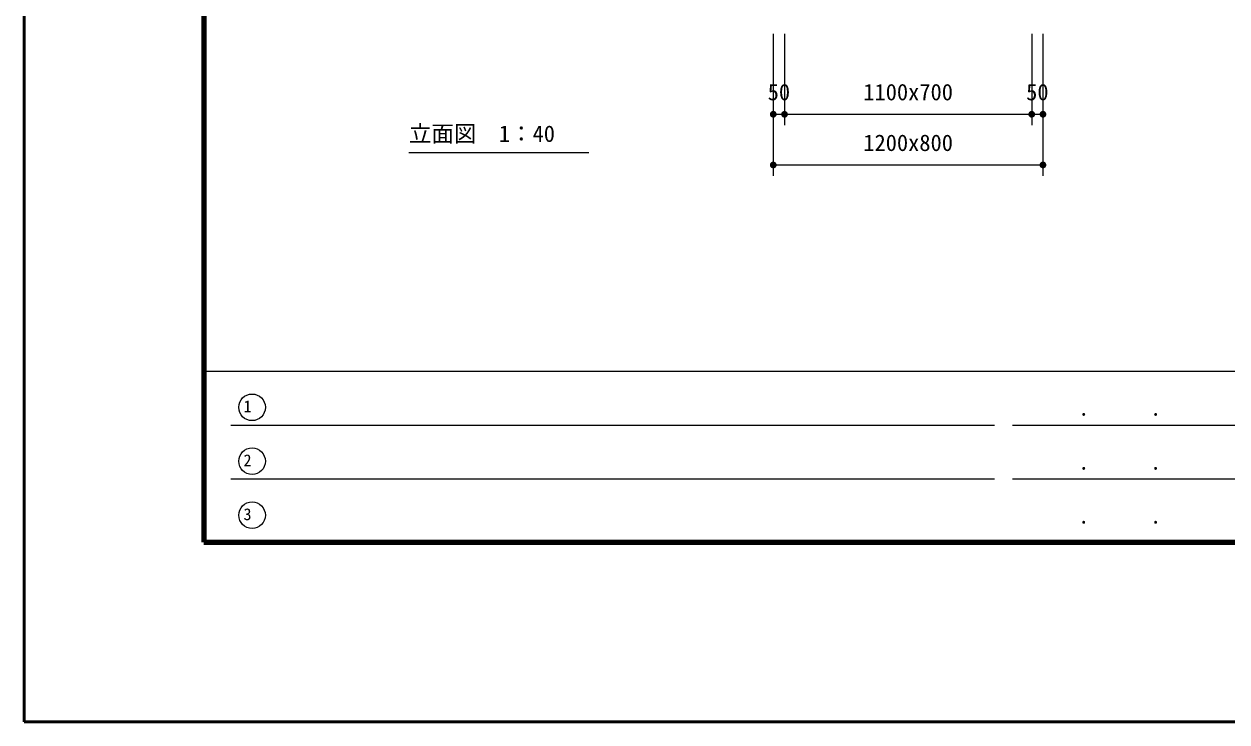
# Model space of a CAD drawing. Units: millimetres at full size, sheet at 1:40. Extents: x 0 to 16800, y 0 to 11880.
# Drawn here: x 0 to 5352, y 0 to 3106 of the extents above; entities that cross this region are included whole.
import ezdxf
from ezdxf.enums import TextEntityAlignment as Align

# ---------------------------------------------------------------- set-up
doc = ezdxf.new("R2010")
doc.units = ezdxf.units.MM
doc.header["$LTSCALE"] = 40
for name, color, linetype, lineweight in [('D-STR-DIM', 7, 'Continuous', 13), ('D-STR-TXT', 7, 'Continuous', 13), ('D-TTL', 2, 'Continuous', 140), ('D-TTL-FRAM', 2, 'Continuous', 13), ('D-TTL-LINE', 7, 'Continuous', 13), ('D-TTL-TXT', 7, 'Continuous', 13)]:
    doc.layers.add(name, color=color, linetype=linetype, lineweight=lineweight)
doc.styles.add('ＭＳ ゴシック', font='')
doc.styles.get('ＭＳ ゴシック').set_extended_font_data('MS Gothic')

# ---------------------------------------------------------------- blocks, each defined once
blk = doc.blocks.new('filled_dot')
at = {"color": 0, "linetype": 'Continuous', "lineweight": -2, "const_width": 1.25}
blk.add_lwpolyline([(-0.625, 0, 1), (0.625, 0, 1)], format="xyb", close=True, dxfattribs=at)

msp = doc.modelspace()

# ---------------------------------------------------------------- linework, layer by layer
at = {"layer": 'D-STR-DIM'}
for p, q in [((3333.65, 3062.43), (3333.65, 2656.31)), ((3333.65, 3062.43), (3333.65, 2430.72)), ((3383.65, 3062.43), (3383.65, 2656.31)), ((3383.65, 3062.43), (3383.65, 2656.31)), ((4483.65, 3062.43), (4483.65, 2656.31)), ((4483.65, 3062.43), (4483.65, 2656.31)), ((4533.65, 3062.43), (4533.65, 2656.31)), ((4533.65, 3062.43), (4533.65, 2430.72)), ((3333.65, 2704.31), (3383.65, 2704.31)), ((3383.65, 2704.31), (4483.65, 2704.31)), ((4483.65, 2704.31), (4533.65, 2704.31)), ((3333.65, 2478.72), (4533.65, 2478.72))]:
    msp.add_line(p, q, dxfattribs=at)
at = {"layer": 'D-STR-TXT'}
msp.add_line((1712.47, 2534.75), (2512.47, 2534.75), dxfattribs=at)
at = {"layer": 'D-TTL', "lineweight": 50}
for p, q in [((0, 11880), (0, 0)), ((0, 0), (16800, 0))]:
    msp.add_line(p, q, dxfattribs=at)
at = {"layer": 'D-TTL'}
for p, q in [((800, 11080), (800, 800)), ((800, 800), (16000, 800))]:
    msp.add_line(p, q, dxfattribs=at)
at = {"layer": 'D-TTL-FRAM'}
for p, q in [((16000, 1560), (800, 1560)), ((800, 1560), (800, 800)), ((800, 800), (16000, 800))]:
    msp.add_line(p, q, dxfattribs=at)
at = {"layer": 'D-TTL-LINE'}
for p, q in [((4318.45, 1320), (920, 1320)), ((5398.45, 1320), (4398.45, 1320)), ((4318.45, 1080), (920, 1080)), ((5398.45, 1080), (4398.45, 1080))]:
    msp.add_line(p, q, dxfattribs=at)
at = {"layer": 'D-TTL-TXT'}
for centre in [(1014.41, 1400.17), (1014.41, 1160.17), (1014.41, 920.17)]:
    msp.add_circle(centre, 59.22, dxfattribs=at)

# ---------------------------------------------------------------- block references
at = {"layer": 'D-STR-DIM', "xscale": 12, "yscale": 12}
for p in [(3333.65, 2704.31), (3383.65, 2704.31), (4483.65, 2704.31), (3333.65, 2478.72)]:
    msp.add_blockref('filled_dot', p, dxfattribs=at)
at = {"layer": 'D-STR-DIM', "xscale": 12, "yscale": 12, "rotation": 180}
for p in [(3383.65, 2704.31), (4483.65, 2704.31), (4533.65, 2704.31), (4533.65, 2478.72)]:
    msp.add_blockref('filled_dot', p, dxfattribs=at)

# ---------------------------------------------------------------- texts
at = {"layer": 'D-STR-DIM', "style": 'ＭＳ ゴシック'}
for s, p in [('50', (3358.65, 2839.82)), ('1100x700', (3933.65, 2839.82)), ('50', (4508.65, 2839.82)), ('1200x800', (3933.65, 2614.23))]:
    msp.add_text(s, height=73.31, dxfattribs=at).set_placement(p, align=Align.TOP_CENTER)
at = {"layer": 'D-STR-TXT', "style": 'ＭＳ ゴシック'}
msp.add_text('立面図\u30001：40', height=73.31, dxfattribs=at).set_placement((2037.47, 2654.75), align=Align.TOP_CENTER)
at = {"layer": 'D-TTL-TXT', "style": 'ＭＳ ゴシック'}
for s, height, p in [('1', 52.79, (976.34, 1362.16)), ('.', 73.31, (4689.99, 1340.8)), ('.', 73.31, (5009.99, 1340.8)), ('2', 52.79, (976.34, 1122.16)), ('.', 73.31, (4689.99, 1100.8)), ('.', 73.31, (5009.99, 1100.8)), ('3', 52.79, (976.34, 882.16)), ('.', 73.31, (4689.99, 860.8)), ('.', 73.31, (5009.99, 860.8))]:
    msp.add_text(s, height=height, dxfattribs=at).set_placement(p, align=Align.BOTTOM_LEFT)

doc.saveas('drawing.dxf')
